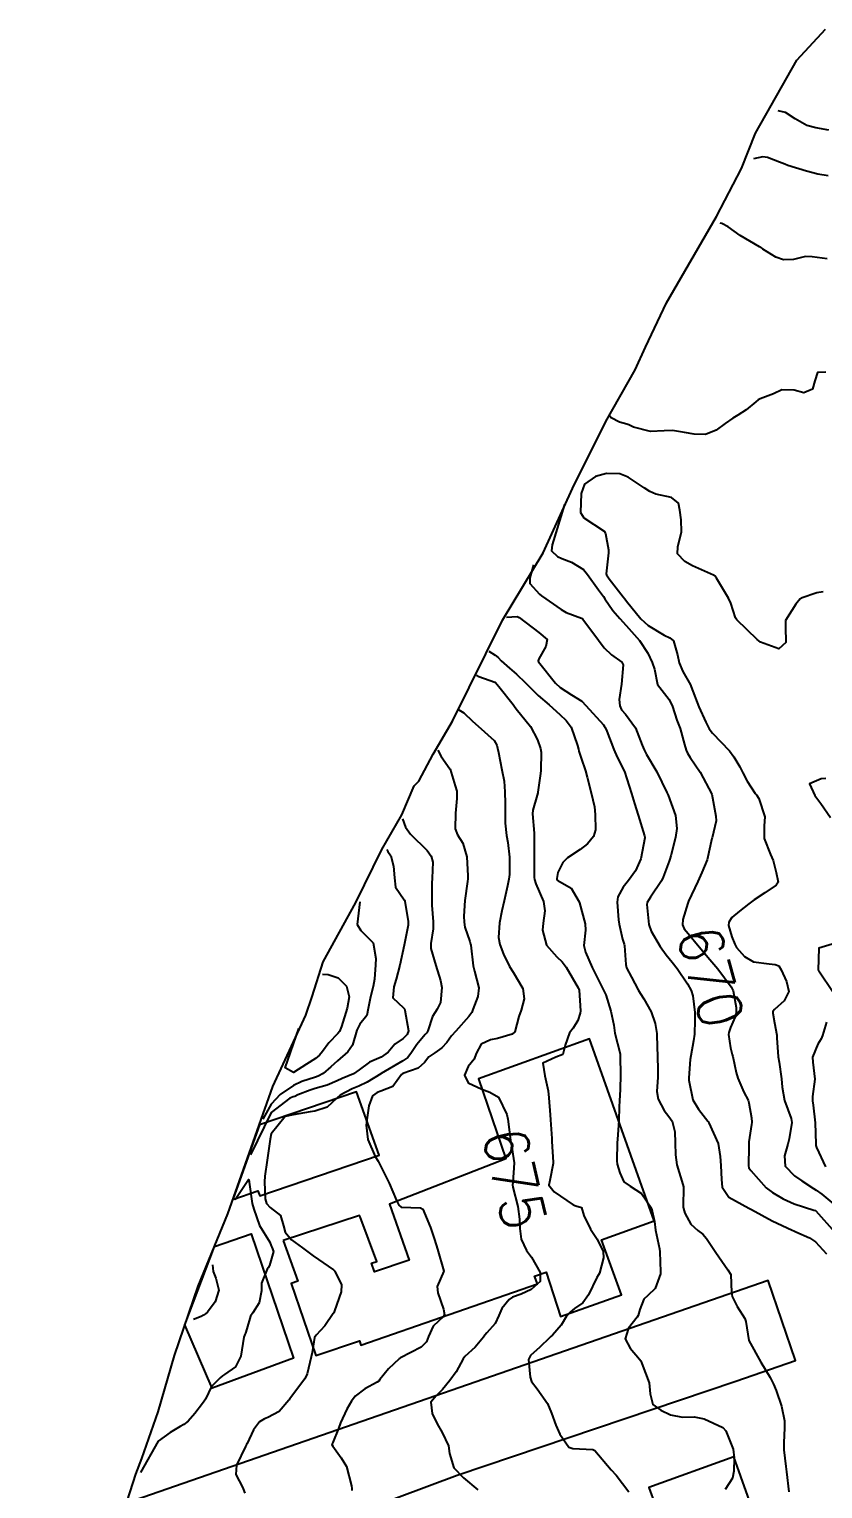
# Model space of a CAD drawing. Header units: metres. Extents: x 298520 to 308411, y 7433745 to 7450750.
# Drawn here: x 300297.8 to 300370.5, y 7446693.5 to 7446827.3 of the extents above; entities that cross this region are included whole.
import ezdxf
from ezdxf.enums import TextEntityAlignment as Align

# ---------------------------------------------------------------- set-up
doc = ezdxf.new("R2010")
doc.units = ezdxf.units.M
doc.header["$LTSCALE"] = 10
for name, color, linetype in [('Area', 45, 'Continuous'), ('Cotas', 45, 'Continuous'), ('Curvas de Nivel 1m', 11, 'Continuous'), ('Curvas de Nivel 5m', 15, 'Continuous'), ('Edificações', 30, 'Continuous'), ('Vias Primárias', 230, 'Continuous')]:
    doc.layers.add(name, color=color, linetype=linetype)
doc.styles.add('Style-STANDARD', font='STANDARD.shx')

msp = doc.modelspace()

# ---------------------------------------------------------------- linework, layer by layer
at = {"layer": 'Area'}
msp.add_polyline3d([(300306.24, 7446690.64, 678.01), (300307.59, 7446694.85, 677.54), (300308.13, 7446696.28, 677.59), (300309.61, 7446700.56, 677.6), (300311.11, 7446705.72, 682.2), (300313.29, 7446712.06, 684.3), (300316, 7446718.69, 678.07), (300320.14, 7446730.37, 676.87), (300323.15, 7446736.9, 679.6), (300323.74, 7446738.6, 679.72), (300324.73, 7446741.8, 679.59), (300327.72, 7446747.24, 678.61), (300330.13, 7446752.08, 684.15), (300331.96, 7446755.27, 685.55), (300333.09, 7446757.92, 676.39), (300333.52, 7446758.36, 684.29), (300334.82, 7446760.81, 675.56), (300336.59, 7446763.85, 675.96), (300341.17, 7446773.1, 676.36), (300344.89, 7446779.27, 671.46), (300347.59, 7446785.16, 670.59), (300350.63, 7446791.31, 670.07), (300353.32, 7446796.03, 670.6), (300354.29, 7446798.11, 670.64), (300356.21, 7446802.19, 671.05), (300360.77, 7446810.1, 671.61), (300363.06, 7446814.5, 671.84), (300364.36, 7446817.73, 672.48), (300367.23, 7446822.79, 673.71), (300368.15, 7446824.43, 673.72), (300370.76, 7446827.26, 677.35)], dxfattribs=at)
at = {"layer": 'Curvas de Nivel 1m', "flags": 128}
for points, elevation in [([(300371.07, 7446818.02), (300369.89, 7446818.23), (300369.07, 7446818.43), (300367.98, 7446819.06), (300367.09, 7446819.63), (300366.44, 7446819.78)], 673), ([(300371.01, 7446813.83), (300370.07, 7446813.99), (300369.02, 7446814.24), (300367.32, 7446814.78), (300367.03, 7446814.88), (300366.56, 7446815.08), (300365.45, 7446815.5), (300365.04, 7446815.55), (300364.16, 7446815.37)], 672), ([(300370.92, 7446806.21), (300369.56, 7446806.41), (300368.93, 7446806.43), (300367.83, 7446806.16), (300366.92, 7446806.13), (300366.21, 7446806.37), (300365.04, 7446807.1), (300364.93, 7446807.18), (300364.71, 7446807.32), (300362.95, 7446808.35), (300361.86, 7446809.14), (300361.28, 7446809.46), (300361.13, 7446809.49)], 671), ([(300370.56, 7446775.7), (300369.99, 7446775.61), (300368.55, 7446775.13), (300368.44, 7446775.05), (300368.06, 7446774.57), (300367.1, 7446773.07), (300367.11, 7446772.48), (300367.15, 7446771.07), (300366.5, 7446770.47), (300364.8, 7446771.1), (300364.51, 7446771.34), (300362.64, 7446773.12), (300362.53, 7446773.31), (300362.1, 7446774.67), (300361.89, 7446775.13), (300360.78, 7446776.95), (300360.65, 7446777.15), (300360.61, 7446777.18), (300360.58, 7446777.19), (300360.51, 7446777.23), (300358.59, 7446778.09), (300357.89, 7446778.47), (300357.21, 7446779.19), (300357.24, 7446779.82), (300357.57, 7446781.19), (300357.54, 7446782.29), (300357.42, 7446783.19), (300357.3, 7446783.83), (300356.66, 7446784.34), (300355.22, 7446784.66), (300354.67, 7446784.9), (300354.16, 7446785.23), (300352.68, 7446786.22), (300351.93, 7446786.5), (300350.69, 7446786.54), (300349.69, 7446786.27), (300348.68, 7446785.58), (300348.38, 7446784.72), (300348.32, 7446782.97), (300348.64, 7446782.49), (300350.5, 7446781.27), (300350.62, 7446781.04), (300350.89, 7446779.55), (300350.9, 7446779.27), (300350.67, 7446777.36), (300350.7, 7446777.27), (300350.96, 7446776.88), (300352.23, 7446775.24), (300352.37, 7446775.06), (300352.55, 7446774.85), (300353.85, 7446773.23), (300354.52, 7446772.6), (300356, 7446771.72), (300356.51, 7446771.47), (300356.83, 7446771.2), (300357.22, 7446769.92), (300357.36, 7446769.19), (300357.69, 7446768.39), (300358.39, 7446767.17), (300358.46, 7446766.99), (300359.16, 7446765.16), (300359.81, 7446763.76), (300360.12, 7446763.15), (300360.41, 7446762.75), (300361.97, 7446761.13), (300362.38, 7446760.59), (300362.91, 7446759.66), (300363.19, 7446759.12), (300363.58, 7446758.34), (300364.34, 7446757.23), (300364.45, 7446757.1), (300364.66, 7446756.77), (300365.21, 7446755.09), (300365.16, 7446754.24), (300365.16, 7446753.09), (300365.72, 7446751.64), (300365.96, 7446751.08), (300366.25, 7446749.97), (300366.41, 7446749.25), (300366.42, 7446749.08), (300366.24, 7446748.82), (300365.21, 7446748.11), (300364.23, 7446747.46), (300363.75, 7446747.11), (300362.89, 7446746.44), (300362.2, 7446745.84), (300361.91, 7446745.42), (300361.87, 7446745.13), (300362.18, 7446744.08), (300362.45, 7446743.4), (300362.6, 7446743.12), (300363.34, 7446742.28), (300364.16, 7446741.79), (300365.62, 7446741.62), (300366.16, 7446741.56), (300366.49, 7446741.41), (300366.7, 7446741.07), (300367.21, 7446740), (300367.4, 7446739.07), (300366.97, 7446738.22), (300366.11, 7446737.42), (300365.95, 7446737.24), (300365.93, 7446737.08), (300366.09, 7446736.19), (300366.3, 7446735.08), (300366.31, 7446734.84), (300366.44, 7446733.08), (300366.52, 7446732.6), (300366.73, 7446731.07), (300366.79, 7446730.31), (300367.02, 7446729.07), (300367.61, 7446727.44), (300367.68, 7446727.06), (300367.45, 7446725.57), (300367.32, 7446725.07), (300367, 7446724.01), (300367.08, 7446723.07), (300367.92, 7446722.18), (300368.59, 7446721.72), (300369.68, 7446721.03), (300369.91, 7446720.88), (300370.44, 7446720.49), (300371.89, 7446719.29)], 669), ([(300344, 7446778.18), (300343.67, 7446776.99), (300343.68, 7446776.46), (300344.56, 7446775.49), (300344.75, 7446775.34), (300346.54, 7446774.07), (300347.02, 7446773.8), (300348.4, 7446773.29), (300348.53, 7446773.2), (300349.97, 7446771.28), (300350.5, 7446770.58), (300351.16, 7446769.93), (300352.11, 7446769.25), (300352.24, 7446769), (300352.08, 7446767.25), (300351.87, 7446765.82), (300351.91, 7446765.25), (300352.09, 7446764.9), (300352.43, 7446764.49), (300353.35, 7446763.23), (300353.96, 7446761.65), (300354.14, 7446761.22), (300354.38, 7446760.79), (300355.3, 7446759.21), (300356.23, 7446757.31), (300356.28, 7446757.2), (300356.34, 7446757.07), (300357.02, 7446755.19), (300357.14, 7446754.02), (300357.02, 7446753.19), (300356.59, 7446751.51), (300356.5, 7446751.2), (300356.44, 7446751.03), (300356.26, 7446750.54), (300355.91, 7446749.54), (300355.73, 7446749.21), (300354.74, 7446747.73), (300354.43, 7446747.22), (300354.4, 7446747.04), (300354.58, 7446745.22), (300354.81, 7446744.59), (300355.61, 7446743.21), (300356.17, 7446742.43), (300356.72, 7446741.75), (300357.17, 7446741.18), (300358.13, 7446739.78), (300358.46, 7446739.17), (300358.62, 7446738.67), (300358.8, 7446737.16), (300358.81, 7446736.44), (300358.78, 7446735.16), (300358.69, 7446734.54), (300358.42, 7446733.17), (300358.38, 7446732.84), (300358.26, 7446731.17), (300358.26, 7446730.94), (300358.61, 7446729.16), (300359.12, 7446728.29), (300359.98, 7446727.2), (300360.02, 7446727.15), (300360.08, 7446727.05), (300360.94, 7446725.14), (300361.13, 7446723.94), (300361.18, 7446723.14), (300361.23, 7446721.83), (300361.31, 7446721.14), (300361.9, 7446720.22), (300363.76, 7446719.22), (300363.88, 7446719.16), (300363.99, 7446719.1), (300365.87, 7446718.07), (300367.73, 7446717.2), (300367.86, 7446717.14), (300367.92, 7446717.11), (300368.06, 7446717.06), (300369.31, 7446716.49), (300369.85, 7446716.14), (300370.87, 7446715.02)], 671), ([(300341.53, 7446773.38), (300342.53, 7446773.44), (300342.71, 7446773.36), (300344.51, 7446771.96), (300345.28, 7446771.33), (300345.13, 7446770.7), (300344.49, 7446769.55), (300344.43, 7446769.39), (300344.45, 7446769.34), (300344.48, 7446769.29), (300346.02, 7446767.32), (300346.46, 7446766.94), (300347.49, 7446766.26), (300348.44, 7446765.67), (300348.81, 7446765.29), (300350.42, 7446763.5), (300350.52, 7446763.37), (300350.59, 7446763.27), (300350.74, 7446762.93), (300351.39, 7446761.25), (300351.68, 7446760.55), (300352.36, 7446759.24), (300352.98, 7446757.23), (300353.27, 7446756.29), (300353.59, 7446755.23), (300354.18, 7446753.34), (300354.21, 7446753.22), (300354.21, 7446753.14), (300353.86, 7446751.23), (300353.36, 7446750.13), (300352.72, 7446749.24), (300352.24, 7446748.62), (300351.73, 7446747.75), (300351.67, 7446747.26), (300351.81, 7446745.64), (300351.86, 7446745.25), (300352.18, 7446743.88), (300352.33, 7446743.4), (300352.35, 7446743.25), (300352.47, 7446741.55), (300352.55, 7446741.24), (300352.98, 7446740.4), (300353.61, 7446739.23), (300353.8, 7446738.91), (300354.11, 7446738.41), (300354.79, 7446737.21), (300355.17, 7446736.13), (300355.3, 7446735.21), (300355.34, 7446733.92), (300355.38, 7446733.21), (300355.42, 7446731.82), (300355.4, 7446731.21), (300355.32, 7446729.9), (300355.45, 7446729.21), (300355.99, 7446728.17), (300356.42, 7446727.62), (300356.71, 7446727.19), (300356.95, 7446726.2), (300357, 7446725.19), (300357.02, 7446724.11), (300357.15, 7446723.19), (300357.71, 7446721.39), (300357.75, 7446721.18), (300357.74, 7446719.33), (300357.75, 7446719.18), (300357.88, 7446718.77), (300358.44, 7446717.74), (300359.06, 7446717.16), (300359.52, 7446716.82), (300359.86, 7446716.45), (300360.71, 7446715.14), (300361.82, 7446713.57), (300362.09, 7446713.13), (300362.17, 7446711.5), (300362.23, 7446711.12), (300362.67, 7446710.22), (300363.37, 7446709.11), (300363.48, 7446708.82), (300363.74, 7446707.1), (300364.85, 7446705.09), (300365.7, 7446703.69), (300366.02, 7446703.08), (300366.25, 7446702.52), (300366.73, 7446701.07), (300367, 7446699.72), (300367.02, 7446699.07), (300366.95, 7446697.75), (300366.95, 7446697.07), (300367.13, 7446695.54), (300367.19, 7446695.06), (300367.41, 7446693.22)], 672), ([(300339.92, 7446770.26), (300340.49, 7446769.89), (300340.77, 7446769.67), (300341.04, 7446769.38), (300341.8, 7446768.7), (300342.47, 7446768.14), (300343.27, 7446767.35), (300344.45, 7446766.21), (300345.46, 7446765.33), (300346.42, 7446764.47), (300347.01, 7446763.9), (300347.46, 7446763.3), (300348.05, 7446761.63), (300348.13, 7446761.29), (300348.18, 7446761.09), (300348.37, 7446760.47), (300348.77, 7446759.29), (300348.94, 7446758.7), (300349.31, 7446757.28), (300349.6, 7446756.01), (300349.67, 7446755.28), (300349.68, 7446753.9), (300349.51, 7446753.28), (300348.96, 7446752.61), (300348.28, 7446752.09), (300347.13, 7446751.31), (300346.7, 7446750.88), (300346.25, 7446749.97), (300346.15, 7446749.42), (300346.16, 7446749.32), (300346.24, 7446749.23), (300347.46, 7446748.53), (300348.19, 7446747.29), (300348.22, 7446747.19), (300348.74, 7446745.28), (300348.78, 7446744.69), (300348.64, 7446743.29), (300348.77, 7446742.68), (300349.4, 7446741.28), (300350.13, 7446739.81), (300350.41, 7446739.27), (300350.63, 7446738.76), (300351.09, 7446737.26), (300351.36, 7446735.98), (300351.48, 7446735.26), (300351.94, 7446733.37), (300351.96, 7446733.25), (300351.99, 7446731.3), (300351.99, 7446731.25), (300351.91, 7446729.35), (300351.9, 7446729.25), (300351.83, 7446727.41), (300351.82, 7446727.25), (300351.7, 7446725.52), (300351.69, 7446725.25), (300351.64, 7446723.55), (300351.68, 7446723.25), (300351.92, 7446722.46), (300352.3, 7446721.63), (300352.88, 7446721.24), (300353.9, 7446720.57), (300354.84, 7446719.21), (300355.09, 7446717.98), (300355.18, 7446717.21), (300355.55, 7446715.5), (300355.59, 7446715.2), (300355.65, 7446713.37), (300355.64, 7446713.2), (300355.15, 7446711.85), (300354.49, 7446711.21), (300354.13, 7446710.88), (300353.77, 7446709.94), (300353.6, 7446709.38), (300353.52, 7446709.22), (300352.73, 7446708.21), (300352.4, 7446707.24), (300352.88, 7446706.38), (300353.72, 7446705.38), (300353.84, 7446705.22), (300353.95, 7446704.98), (300354.6, 7446703.21), (300354.7, 7446702.19), (300354.96, 7446701.21), (300355.67, 7446700.69), (300356.56, 7446700.29), (300357.66, 7446700.06), (300358.74, 7446700.08), (300359.65, 7446699.91), (300361.37, 7446699.13), (300361.64, 7446698.8), (300362.31, 7446697.12), (300362.4, 7446696.34), (300362.36, 7446695.12), (300362.26, 7446694.46), (300361.58, 7446693.42)], 673), ([(300338.79, 7446768.05), (300339, 7446767.94), (300340.46, 7446767.43), (300340.49, 7446767.42), (300340.52, 7446767.39), (300340.83, 7446767.01), (300342.14, 7446765.36), (300342.26, 7446765.19), (300342.43, 7446764.98), (300343.75, 7446763.35), (300344.39, 7446762.14), (300344.67, 7446761.34), (300344.72, 7446761), (300344.69, 7446759.34), (300344.66, 7446759.04), (300344.42, 7446757.34), (300344.41, 7446757.27), (300344.34, 7446757.08), (300343.96, 7446755.7), (300343.93, 7446755.34), (300344.06, 7446753.58), (300344.07, 7446753.34), (300344.06, 7446751.56), (300344.06, 7446751.34), (300344.08, 7446749.51), (300344.1, 7446749.34), (300344.24, 7446748.95), (300344.94, 7446747.33), (300345.06, 7446746.48), (300344.9, 7446745.33), (300344.83, 7446744.69), (300345.19, 7446743.33), (300346.16, 7446742.25), (300346.65, 7446741.8), (300347.01, 7446741.31), (300348.12, 7446739.42), (300348.18, 7446739.29), (300348.2, 7446739.21), (300348.32, 7446737.29), (300348.3, 7446737.09), (300348.09, 7446736.41), (300347.66, 7446735.72), (300347.32, 7446735.3), (300346.91, 7446734.16), (300346.7, 7446733.31), (300346.05, 7446733.04), (300344.86, 7446732.52), (300345.05, 7446731.33), (300345.36, 7446729.98), (300345.42, 7446729.33), (300345.54, 7446727.77), (300345.57, 7446727.32), (300345.68, 7446725.6), (300345.7, 7446725.32), (300345.83, 7446723.43), (300345.83, 7446723.32), (300345.5, 7446721.74), (300345.41, 7446721.33), (300345.9, 7446720.71), (300347.65, 7446719.53), (300347.89, 7446719.44), (300348.4, 7446719.28), (300348.63, 7446718.53), (300349.24, 7446717.28), (300349.85, 7446716.38), (300350.39, 7446715.26), (300350.42, 7446714.68), (300350.06, 7446713.27), (300349.97, 7446713.11), (300349.81, 7446712.85), (300349.06, 7446711.28), (300348.52, 7446710.55), (300347.77, 7446710.03), (300347.37, 7446709.7), (300347.05, 7446709.31), (300346.55, 7446708.51), (300345.75, 7446707.57), (300345.61, 7446707.45), (300345.47, 7446707.32), (300344.59, 7446706.48), (300343.73, 7446705.71), (300343.56, 7446705.34), (300343.7, 7446703.74), (300343.84, 7446703.34), (300344.35, 7446702.67), (300345.31, 7446701.32), (300345.66, 7446700.43), (300346.05, 7446699.32), (300346.44, 7446698.52), (300347.25, 7446697.3), (300347.62, 7446697.19), (300349.46, 7446697.11), (300349.62, 7446697.01), (300351.14, 7446695.25), (300351.6, 7446694.76), (300352.74, 7446693.23)], 674), ([(300335.25, 7446761.18), (300335.54, 7446760.6), (300336.36, 7446759.49), (300336.39, 7446759.44), (300336.85, 7446757.93), (300336.98, 7446757.43), (300336.99, 7446756.77), (300336.87, 7446755.43), (300336.85, 7446753.98), (300337.04, 7446753.43), (300337.53, 7446752.66), (300337.92, 7446751.42), (300338, 7446749.66), (300338, 7446749.41), (300337.97, 7446749.15), (300337.72, 7446747.42), (300337.63, 7446745.99), (300337.65, 7446745.42), (300337.73, 7446744.96), (300338.18, 7446743.65), (300338.24, 7446743.41), (300338.26, 7446743.32), (300338.49, 7446741.41), (300338.6, 7446740.95), (300338.99, 7446739.4), (300338.91, 7446738.6), (300338.47, 7446737.41), (300338.36, 7446737.15), (300338.1, 7446736.78), (300336.89, 7446735.43), (300336.51, 7446735), (300336.07, 7446734.41), (300335.6, 7446733.9), (300334.98, 7446733.45), (300334.43, 7446733.08), (300334.04, 7446732.58), (300333.45, 7446732.05), (300332.03, 7446731.56), (300331.91, 7446731.48), (300331.13, 7446730.38), (300330.01, 7446729.94), (300329.69, 7446729.83), (300329.26, 7446729.52), (300328.93, 7446728.59), (300328.77, 7446727.52), (300328.69, 7446726.81), (300328.82, 7446725.52), (300329.51, 7446723.94), (300329.77, 7446723.51), (300329.93, 7446723.22), (300330.8, 7446721.5), (300331.47, 7446719.91), (300331.66, 7446719.49), (300331.88, 7446719.31), (300333.67, 7446719.25), (300333.88, 7446719.13), (300334.58, 7446717.45), (300334.95, 7446716.35), (300335.22, 7446715.45), (300335.81, 7446713.44), (300335.19, 7446712.05), (300335.25, 7446711.45), (300335.77, 7446709.96), (300335.86, 7446709.44), (300335.76, 7446709.29), (300334.82, 7446708.39), (300334.4, 7446707.45), (300334.22, 7446706.97), (300333.73, 7446706.48), (300331.83, 7446705.49), (300331.76, 7446705.45), (300331.72, 7446705.42), (300330.72, 7446704.49), (300329.94, 7446703.51), (300329.83, 7446703.37), (300329.69, 7446703.26), (300328.55, 7446702.66), (300327.68, 7446701.99), (300327.34, 7446701.53), (300326.92, 7446700.8), (300326.34, 7446699.55), (300326.15, 7446699.04), (300325.63, 7446697.75), (300325.56, 7446697.62), (300325.55, 7446697.56), (300325.62, 7446697.42), (300326.4, 7446696.34), (300326.88, 7446695.54), (300327.34, 7446693.77), (300327.37, 7446693.53), (300327.37, 7446693.33)], 676), ([(300370.8, 7446758.58), (300370.36, 7446758.55), (300369.3, 7446758.09), (300369.78, 7446757.04), (300370.33, 7446756.31), (300371.24, 7446755.02)], 668), ([(300332.01, 7446754.89), (300332.3, 7446754.13), (300332.75, 7446753.48), (300334.28, 7446751.98), (300334.65, 7446751.46), (300334.79, 7446750.93), (300334.72, 7446749.46), (300334.69, 7446749.01), (300334.69, 7446747.46), (300334.7, 7446746.97), (300334.82, 7446745.45), (300334.81, 7446744.83), (300334.6, 7446743.46), (300334.62, 7446743.01), (300335.05, 7446741.45), (300335.49, 7446740.09), (300335.6, 7446739.45), (300335.49, 7446738.07), (300335.2, 7446737.45), (300334.77, 7446736.78), (300334.33, 7446735.46), (300334.24, 7446735.3), (300334.08, 7446735.13), (300333.31, 7446734.23), (300332.83, 7446733.47), (300332.5, 7446733.03), (300332.05, 7446732.73), (300330.07, 7446731.55), (300330.03, 7446731.53), (300328.78, 7446730.76), (300328.02, 7446730.39), (300327.41, 7446730.14), (300326.3, 7446729.56), (300326, 7446729.31), (300325.1, 7446728.46), (300323.99, 7446728.12), (300323.54, 7446728.03), (300321.98, 7446727.78), (300321.26, 7446727.61), (300319.97, 7446726.03), (300319.87, 7446725.54), (300319.6, 7446723.63), (300319.39, 7446722.16), (300319.38, 7446721.64), (300319.44, 7446720.08), (300319.55, 7446719.63), (300319.88, 7446719.27), (300320.82, 7446718.56), (300321.1, 7446717.61), (300321.26, 7446717.01), (300321.85, 7446716.31), (300322.84, 7446715.59), (300323.83, 7446714.86), (300325.68, 7446713.56), (300325.81, 7446713.44), (300326.43, 7446712.18), (300326.4, 7446711.55), (300325.78, 7446709.81), (300325.71, 7446709.63), (300325.67, 7446709.56), (300324.89, 7446708.44), (300324.09, 7446707.58), (300323.96, 7446707.35), (300323.73, 7446705.98), (300323.64, 7446705.58), (300323.26, 7446704.03), (300323.06, 7446703.59), (300321.67, 7446701.71), (300321.63, 7446701.65), (300321.6, 7446701.61), (300320.7, 7446700.58), (300319.66, 7446700.02), (300319.37, 7446699.92), (300318.91, 7446699.64), (300318.37, 7446698.91), (300317.77, 7446697.65), (300317.72, 7446697.55), (300317.62, 7446697.37), (300316.79, 7446695.66), (300316.75, 7446694.82), (300317.34, 7446693.65), (300317.42, 7446693.5), (300317.57, 7446693.09)], 677), ([(300330.57, 7446752.1), (300330.68, 7446751.9), (300330.93, 7446751.5), (300331.19, 7446750.56), (300331.27, 7446749.49), (300331.38, 7446748.64), (300332.15, 7446747.48), (300332.18, 7446747.44), (300332.22, 7446747.34), (300332.53, 7446745.48), (300332.52, 7446745.15), (300332.2, 7446743.48), (300332.19, 7446743.46), (300332.17, 7446743.32), (300331.78, 7446741.49), (300331.43, 7446740.19), (300331.22, 7446739.49), (300331.12, 7446738.5), (300332.1, 7446737.58), (300332.18, 7446737.48), (300332.21, 7446737.37), (300332.55, 7446735.48), (300332.44, 7446735.12), (300332.07, 7446734.77), (300331.31, 7446734.24), (300330.69, 7446733.5), (300330.05, 7446733.07), (300328.98, 7446732.59), (300328.04, 7446731.88), (300327.53, 7446731.54), (300326.47, 7446731.11), (300326.02, 7446730.89), (300325.1, 7446730.48), (300324.01, 7446730.17), (300323.56, 7446730.04), (300322.43, 7446729.6), (300322.14, 7446729.46), (300322, 7446729.42), (300321.68, 7446729.29), (300319.99, 7446727.98), (300318.09, 7446724.11)], 678), ([(300328.1, 7446747.29), (300327.86, 7446745.21), (300328.18, 7446744.67), (300329.32, 7446743.52), (300329.56, 7446742.11), (300329.54, 7446741.52), (300329.44, 7446740.21), (300329.32, 7446739.52), (300329.07, 7446738.57), (300328.87, 7446737.52), (300328.75, 7446736.87), (300328.09, 7446736.07), (300327.84, 7446735.53), (300327.44, 7446734.16), (300327.01, 7446733.55), (300326.04, 7446732.73), (300325.44, 7446732.17), (300324.73, 7446731.57), (300324.29, 7446731.32), (300324.03, 7446731.23), (300322.78, 7446730.83), (300322.02, 7446730.46), (300320.79, 7446729.62), (300319.99, 7446728.76), (300319.22, 7446727.38)], 679), ([(300371.7, 7446743.49), (300370.17, 7446743.03), (300370.11, 7446741.03), (300370.15, 7446740.97), (300371.47, 7446739.02)], 668), ([(300370.87, 7446736.25), (300370.48, 7446735.03), (300370.36, 7446734.74), (300370.07, 7446734.25), (300369.57, 7446733.04), (300369.6, 7446732.59), (300369.79, 7446731.03), (300369.59, 7446729.46), (300369.58, 7446729.04), (300369.63, 7446728.67), (300369.82, 7446727.03), (300369.89, 7446725.1), (300369.88, 7446725.03), (300369.88, 7446724.96), (300369.95, 7446724.78), (300370.78, 7446723.02)], 668), ([(300316.67, 7446720.02), (300317.91, 7446721.83), (300317.95, 7446721.65), (300317.96, 7446721.61), (300318.25, 7446719.65), (300318.39, 7446719.14), (300318.9, 7446717.64), (300319.85, 7446716.1), (300319.98, 7446715.76), (300320.04, 7446715.63), (300320.2, 7446715.26), (300319.82, 7446713.96), (300319.69, 7446713.75), (300319.61, 7446713.63), (300319.1, 7446712.34), (300319.08, 7446711.64), (300318.89, 7446710.53), (300318.29, 7446709.64), (300318.09, 7446709.33), (300317.75, 7446708.16), (300317.62, 7446707.77), (300317.57, 7446707.65), (300317.47, 7446707.39), (300317.19, 7446705.66), (300316.7, 7446704.67), (300315.7, 7446703.97), (300315.52, 7446703.86), (300315.31, 7446703.68), (300314.51, 7446702.87), (300313.95, 7446701.7), (300313.85, 7446701.52), (300313.67, 7446701.31), (300312.97, 7446700.4), (300312.38, 7446699.71), (300311.97, 7446699.39), (300311.65, 7446699.2), (300310.71, 7446698.66), (300309.62, 7446697.86), (300308, 7446695)], 678), ([(300314.6, 7446714.03), (300314.67, 7446713.41), (300314.91, 7446712.8), (300315.18, 7446711.69), (300314.85, 7446710.62), (300314.15, 7446709.7), (300313.95, 7446709.52), (300313.77, 7446709.4), (300313.56, 7446709.28), (300312.86, 7446709.01)], 679)]:
    msp.add_lwpolyline(points, dxfattribs=dict(at, elevation=elevation))
at = {"layer": 'Curvas de Nivel 5m', "flags": 128}
for points, elevation in [([(300370.8, 7446795.84), (300370.05, 7446795.79), (300369.79, 7446795.04), (300369.57, 7446794.26), (300368.78, 7446793.94), (300367.91, 7446794.19), (300366.78, 7446794.2), (300366.02, 7446793.84), (300364.78, 7446793.4), (300364.59, 7446793.29), (300364.38, 7446793.1), (300363.51, 7446792.37), (300362.75, 7446791.89), (300362.27, 7446791.6), (300361.58, 7446791.14), (300360.74, 7446790.53), (300359.78, 7446790.12), (300358.73, 7446790.14), (300357.86, 7446790.31), (300356.74, 7446790.48), (300355.99, 7446790.45), (300354.73, 7446790.4), (300353.18, 7446790.79), (300352.74, 7446791), (300352.56, 7446791.07), (300351.88, 7446791.25), (300351.12, 7446791.64), (300351.03, 7446791.83)], 670), ([(300346.84, 7446783.7), (300345.72, 7446780), (300345.67, 7446779.46), (300346.22, 7446778.94), (300346.6, 7446778.76), (300347.49, 7446778.41), (300348.59, 7446777.74), (300348.96, 7446777.29), (300349.96, 7446775.87), (300350.42, 7446775.27), (300350.55, 7446775.06), (300351.27, 7446773.99), (300351.91, 7446773.25), (300352.52, 7446772.61), (300353.74, 7446771.23), (300354.49, 7446770.08), (300354.9, 7446769.22), (300355.09, 7446768.6), (300355.39, 7446767.21), (300356.44, 7446765.82), (300356.76, 7446765.2), (300357.16, 7446763.93), (300357.45, 7446763.18), (300357.86, 7446761.71), (300358.01, 7446761.18), (300358.13, 7446760.92), (300358.38, 7446760.53), (300359.3, 7446759.16), (300360.34, 7446757.15), (300360.73, 7446755.15), (300360.74, 7446754.72), (300360.37, 7446753.15), (300360.35, 7446753.09), (300360.29, 7446752.81), (300360, 7446751.42), (300359.92, 7446751.15), (300359.44, 7446749.97), (300359.06, 7446749.16), (300358.22, 7446747.36), (300358.16, 7446747.17), (300357.71, 7446745.67), (300357.66, 7446745.18), (300357.83, 7446744.82), (300358.19, 7446744.38), (300359.18, 7446743.16), (300360.16, 7446742.02), (300360.9, 7446741.14), (300362.13, 7446739.51), (300362.32, 7446739.13), (300362.58, 7446737.6), (300362.57, 7446737.12), (300362.48, 7446736.74), (300362.08, 7446735.78), (300361.9, 7446735.31), (300361.88, 7446735.13), (300362.06, 7446733.92), (300362.22, 7446733.3), (300362.27, 7446733.13), (300362.58, 7446731.66), (300362.75, 7446731.12), (300363.29, 7446729.84), (300363.67, 7446729.1), (300363.76, 7446728.86), (300363.99, 7446727.49), (300364.02, 7446727.1), (300364.02, 7446727.06), (300363.98, 7446726.88), (300363.75, 7446725.31), (300363.74, 7446725.1), (300363.74, 7446724.9), (300363.71, 7446723.1), (300363.75, 7446722.92), (300363.93, 7446722.67), (300365.34, 7446721.09), (300365.91, 7446720.64), (300366.89, 7446720.08), (300367.89, 7446719.62), (300369.69, 7446719.03), (300369.84, 7446718.99), (300369.88, 7446718.96), (300371.64, 7446717.01)], 670), ([(300337.16, 7446764.89), (300337.62, 7446764.61), (300338.42, 7446763.86), (300338.94, 7446763.4), (300340.4, 7446762.08), (300340.65, 7446761.64), (300340.73, 7446761.38), (300340.8, 7446760.97), (300341.12, 7446759.38), (300341.32, 7446758.34), (300341.39, 7446757.37), (300341.41, 7446756.29), (300341.41, 7446755.37), (300341.43, 7446754.5), (300341.54, 7446753.37), (300341.65, 7446752.73), (300341.83, 7446751.37), (300341.83, 7446749.79), (300341.76, 7446749.37), (300341.62, 7446748.75), (300341.32, 7446747.37), (300341.11, 7446746.47), (300340.9, 7446745.38), (300340.82, 7446744.02), (300340.93, 7446743.38), (300341.28, 7446742.49), (300341.81, 7446741.37), (300342.14, 7446740.83), (300343.03, 7446739.35), (300343.16, 7446738.4), (300342.87, 7446737.36), (300342.68, 7446736.78), (300342.29, 7446735.37), (300342.07, 7446735.17), (300340.7, 7446734.76), (300340.07, 7446734.63), (300339.23, 7446734.24), (300338.76, 7446733.4), (300338.57, 7446732.88), (300338.04, 7446732.2), (300337.7, 7446731.41), (300338.02, 7446730.7), (300339.28, 7446730.13), (300340.01, 7446729.86), (300340.81, 7446729.38), (300341.57, 7446727.8), (300341.65, 7446727.37), (300341.9, 7446725.44), (300341.91, 7446725.37), (300341.96, 7446725.17), (300342.25, 7446723.37), (300342.13, 7446721.58), (300342.1, 7446721.37), (300342.13, 7446721.14), (300342.59, 7446719.36), (300342.72, 7446718.21), (300342.76, 7446717.36), (300342.89, 7446716.39), (300343.37, 7446715.35), (300343.83, 7446714.72), (300344.62, 7446713.33), (300344.63, 7446712.51), (300343.8, 7446711.77), (300342.87, 7446711.35), (300342.09, 7446711.06), (300341.79, 7446710.86), (300341.12, 7446710.03), (300340.84, 7446709.38), (300340.49, 7446708.65), (300339.75, 7446707.78), (300339.56, 7446707.58), (300339.42, 7446707.39), (300338.66, 7446706.47), (300337.73, 7446705.62), (300337.56, 7446705.41), (300336.92, 7446704.21), (300336.36, 7446703.43), (300335.68, 7446702.6), (300335.1, 7446702.02), (300334.62, 7446701.45), (300334.72, 7446700.39), (300335.18, 7446699.44), (300335.64, 7446698.65), (300336.22, 7446697.43), (300336.33, 7446696.72), (300336.72, 7446695.43), (300337.59, 7446694.49), (300338.9, 7446693.4)], 675), ([(300324.68, 7446740.67), (300325.2, 7446740.63), (300326.13, 7446740.32), (300326.89, 7446739.55), (300327.13, 7446738.57), (300326.93, 7446737.55), (300326.41, 7446735.88), (300326.31, 7446735.56), (300326.24, 7446735.4), (300326.08, 7446735.21), (300325.26, 7446734.37), (300324.68, 7446733.57), (300324.4, 7446733.23), (300324.05, 7446732.94), (300323.22, 7446732.41), (300322.03, 7446731.65), (300321.27, 7446732.09), (300322.5, 7446735.68)], 680)]:
    msp.add_lwpolyline(points, dxfattribs=dict(at, elevation=elevation))
at = {"layer": 'Edificações'}
msp.add_lwpolyline([(300321.07, 7446716.26), (300322.43, 7446712.54), (300321.82, 7446712.31), (300324.07, 7446705.7), (300328.06, 7446707.06), (300328.19, 7446706.67), (300344.37, 7446712.28), (300344.12, 7446712.99), (300345.17, 7446713.35), (300346.49, 7446709.3), (300352.09, 7446711.28), (300350.24, 7446716.31), (300355.07, 7446718.05), (300349.15, 7446734.75), (300338.98, 7446731.07), (300341.48, 7446723.74), (300330.81, 7446719.59), (300332.63, 7446714.45), (300329.45, 7446713.37), (300329.18, 7446714.18), (300329.66, 7446714.34), (300328.12, 7446718.41), (300328.06, 7446718.56)], close=True, dxfattribs=at)
for points, elevation in [([(300316.47, 7446720), (300318.76, 7446720.82), (300318.93, 7446720.36), (300329.87, 7446724.06), (300327.79, 7446729.87), (300318.9, 7446726.85)], 677.94), ([(300314.78, 7446715.71), (300318.15, 7446716.85), (300322.02, 7446705.48), (300314.56, 7446702.72), (300312.08, 7446708.54)], 680.87)]:
    msp.add_lwpolyline(points, close=True, dxfattribs=dict(at, elevation=elevation))
msp.add_lwpolyline([(300364.46, 7446690.6), (300362.38, 7446696.44), (300354.58, 7446693.61), (300355.15, 7446692.04)], dxfattribs=at)
at = {"layer": 'Vias Primárias', "elevation": 681.01}
msp.add_lwpolyline([(300297.8, 7446665.69), (300309.47, 7446629.95, 0.083883), (300311.64, 7446625.81, 0.438205), (300319.37, 7446625.08, 0.061686), (300321.16, 7446627.14, 0.30519), (300321.16, 7446632.45, 0.146435), (300317.84, 7446635.18, -0.188369), (300313.37, 7446639.51), (300302.88, 7446669.72, -0.320275), (300306.93, 7446683.5), (300337.02, 7446694.76), (300362.55, 7446703.37), (300368.03, 7446705.25), (300365.51, 7446712.58), (300306.73, 7446692.18)], format="xyb", dxfattribs=at)

# ---------------------------------------------------------------- texts
at = {"layer": 'Cotas', "style": 'Style-STANDARD'}
for s, rotation, p in [('670', 285.5202, (300360.24, 7446740.43, 670)), ('675', 283.0619, (300342.28, 7446721.95, 675))]:
    msp.add_text(s, height=4, rotation=rotation, dxfattribs=at).set_placement(p, align=Align.MIDDLE_CENTER)

doc.saveas('drawing.dxf')
